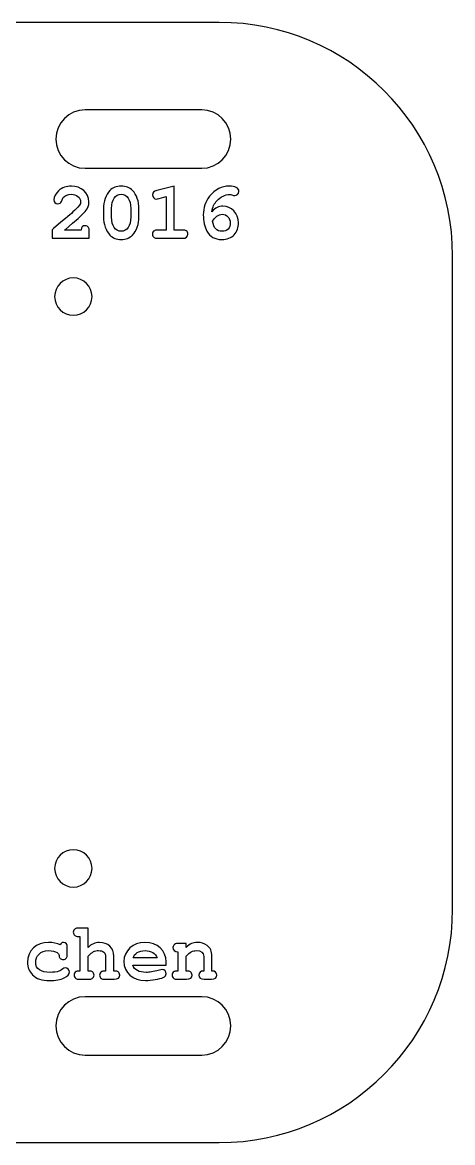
# Model space of a CAD drawing. Extents: x 1 to 208, y 1 to 97.
# Drawn here: x 67.1 to 104, y 1 to 97 of the extents above; entities that cross this region are included whole.
import ezdxf

# ---------------------------------------------------------------- set-up
doc = ezdxf.new("R2010")
doc.units = 0
doc.layers.add('C00-00-00-BLACK', color=7, linetype='CONTINUOUS')
doc.layers.add('CFF-00-00', color=1, linetype='CONTINUOUS')

msp = doc.modelspace()

# ---------------------------------------------------------------- linework, layer by layer
at = {"layer": 'C00-00-00-BLACK'}
for p, q in [((83.9999, 97.0001), (21, 97.0001)), ((82.4999, 89.5001), (72.5001, 89.5001)), ((72.5001, 89.5001), (72.5001, 89.5001)), ((69.9999, 86.9999), (69.9999, 86.9999)), ((69.9999, 86.9999), (69.9999, 86.9999)), ((85, 86.9999), (85, 86.9999)), ((85, 86.9999), (85, 86.9999)), ((72.5001, 84.5002), (82.4999, 84.5002)), ((72.5001, 84.5002), (72.5001, 84.5002)), ((82.4999, 84.5002), (82.4999, 84.5002)), ((104, 21), (104, 77.0001)), ((104, 77.0001), (104, 77.0001)), ((82.4999, 13.5), (72.5001, 13.5)), ((72.5001, 13.5), (72.5001, 13.5)), ((69.9999, 11.0001), (69.9999, 11.0001)), ((69.9999, 11.0001), (69.9999, 11.0001)), ((85, 11.0001), (85, 11.0001)), ((85, 11.0001), (85, 11.0001)), ((72.5001, 8.5001), (82.4999, 8.5001)), ((72.5001, 8.5001), (72.5001, 8.5001)), ((82.4999, 8.5001), (82.4999, 8.5001)), ((21, 1), (83.9999, 1)), ((83.9999, 1), (83.9999, 1))]:
    msp.add_line(p, q, dxfattribs=at)
for points in [[(104, 77.0001), (104, 88.0456), (95.0457, 97.0001), (83.9999, 97.0001)], [(72.5001, 89.5001), (71.1193, 89.5001), (69.9999, 88.3807), (69.9999, 86.9999)], [(85, 86.9999), (85, 88.3807), (83.8807, 89.5001), (82.4999, 89.5001)], [(69.9999, 86.9999), (69.9999, 85.6192), (71.1193, 84.5002), (72.5001, 84.5002)], [(82.4999, 84.5002), (83.8807, 84.5002), (85, 85.6192), (85, 86.9999)], [(71.4999, 75.1), (70.6166, 75.1), (69.9001, 74.3835), (69.9001, 73.4998)], [(73.1001, 73.4998), (73.1001, 74.3835), (72.3837, 75.1), (71.4999, 75.1)], [(69.9001, 73.4998), (69.9001, 72.6165), (70.6166, 71.9), (71.4999, 71.9)], [(71.4999, 71.9), (72.3837, 71.9), (73.1001, 72.6165), (73.1001, 73.4998)], [(71.4999, 26.1), (70.6166, 26.1), (69.9001, 25.3835), (69.9001, 24.4999)], [(73.1001, 24.4999), (73.1001, 25.3835), (72.3837, 26.1), (71.4999, 26.1)], [(69.9001, 24.4999), (69.9001, 23.6164), (70.6166, 22.9), (71.4999, 22.9)], [(71.4999, 22.9), (72.3837, 22.9), (73.1001, 23.6164), (73.1001, 24.4999)], [(83.9999, 1), (95.0457, 1), (104, 9.9543), (104, 21)], [(72.5001, 13.5), (71.1193, 13.5), (69.9999, 12.3807), (69.9999, 11.0001)], [(85, 11.0001), (85, 12.3807), (83.8807, 13.5), (82.4999, 13.5)], [(69.9999, 11.0001), (69.9999, 9.6194), (71.1193, 8.5001), (72.5001, 8.5001)], [(82.4999, 8.5001), (83.8807, 8.5001), (85, 9.6194), (85, 11.0001)]]:
    msp.add_open_spline(points, degree=3, dxfattribs=at)
at = {"layer": 'CFF-00-00'}
for p, q in [((80.1529, 82.9723), (78.6666, 82.5867)), ((80.1529, 79.2011), (80.1529, 82.9723)), ((78.842, 81.9065), (79.4519, 82.0681)), ((79.4519, 82.0681), (79.4519, 79.2011)), ((74.0816, 81.0161), (74.0816, 80.3508)), ((74.7822, 80.301), (74.7822, 81.0652)), ((76.4226, 81.0652), (76.4226, 80.301)), ((77.1232, 80.3508), (77.1232, 81.0161)), ((83.3572, 80.7709), (83.3572, 80.7709)), ((83.4274, 79.9652), (83.4274, 79.9652)), ((69.7904, 79.3341), (69.6782, 79.2364)), ((69.6782, 79.2364), (69.6782, 78.5001)), ((70.751, 79.2011), (70.8205, 79.2639)), ((72.1593, 79.2011), (70.751, 79.2011)), ((72.8603, 78.5001), (72.8603, 79.1171)), ((79.4519, 79.2011), (78.7439, 79.2011)), ((80.8605, 79.2011), (80.1529, 79.2011)), ((69.6782, 78.5001), (72.8603, 78.5001)), ((78.7439, 78.5001), (80.8605, 78.5001)), ((72.7661, 19.3736), (71.9533, 19.3736)), ((72.7661, 17.7266), (72.7661, 19.3736)), ((71.9533, 18.6731), (72.0658, 18.6731)), ((72.0658, 18.6731), (72.0658, 15.7012)), ((70.9845, 17.1518), (70.9845, 17.6915)), ((80.4654, 17.3621), (80.4654, 15.7012)), ((81.1661, 18.0633), (80.5074, 18.0633)), ((81.1661, 17.7266), (81.1661, 18.0633)), ((72.7661, 15.7012), (72.7661, 16.9838)), ((74.2664, 16.8997), (74.2664, 15.7012)), ((74.9674, 15.7012), (74.9674, 16.9904)), ((78.6765, 16.8224), (76.6163, 16.8224)), ((79.4544, 16.2059), (79.4544, 16.4791)), ((81.1661, 15.7012), (81.1661, 16.9765)), ((82.6735, 16.9487), (82.6735, 15.7012)), ((83.3741, 15.7012), (83.3741, 16.9765)), ((72.0658, 15.7012), (72.0235, 15.7012)), ((72.8084, 15.7012), (72.7661, 15.7012)), ((74.2664, 15.7012), (74.2241, 15.7012)), ((75.0094, 15.7012), (74.9674, 15.7012)), ((76.5951, 16.2059), (79.4544, 16.2059)), ((80.4654, 15.7012), (80.4231, 15.7012)), ((81.2084, 15.7012), (81.1661, 15.7012)), ((72.0235, 15), (72.8084, 15)), ((74.2241, 15), (75.0094, 15)), ((80.4231, 15), (81.2084, 15)), ((82.7151, 15), (83.3388, 15))]:
    msp.add_line(p, q, dxfattribs=at)
for points in [[(70.2388, 82.5793), (70.001, 82.3623), (69.8183, 82.0191), (69.8183, 81.794)], [(71.3324, 82.9723), (70.9189, 82.9723), (70.5196, 82.8319), (70.2388, 82.5793)], [(72.8253, 81.6187), (72.8253, 82.3902), (72.1875, 82.9723), (71.3324, 82.9723)], [(74.628, 82.5867), (74.2774, 82.2219), (74.0816, 81.6539), (74.0816, 81.0161)], [(75.6024, 82.9723), (75.2027, 82.9723), (74.8661, 82.8386), (74.628, 82.5867)], [(76.5768, 82.5867), (76.3386, 82.8386), (76.0017, 82.9723), (75.6024, 82.9723)], [(77.1232, 81.0161), (77.1232, 81.6539), (76.9274, 82.2219), (76.5768, 82.5867)], [(78.6666, 82.5867), (78.3862, 82.5165), (78.2955, 82.4325), (78.2955, 82.2286)], [(84.8642, 82.9723), (84.2193, 82.9723), (83.645, 82.6777), (83.1755, 82.103)], [(85.6844, 82.5165), (85.6844, 82.7895), (85.3549, 82.9723), (84.8642, 82.9723)], [(69.8183, 81.794), (69.8183, 81.6123), (69.9798, 81.4582), (70.1689, 81.4582)], [(70.1689, 81.4582), (70.3164, 81.4582), (70.4494, 81.5421), (70.4843, 81.661)], [(70.4843, 81.661), (70.5612, 81.8854), (70.5683, 81.8991), (70.6385, 81.9838)], [(70.6385, 81.9838), (70.7926, 82.1658), (71.0382, 82.271), (71.3186, 82.271)], [(70.8205, 79.2639), (72.65, 80.8133), (72.8253, 81.0161), (72.8253, 81.6187)], [(71.3186, 82.271), (71.774, 82.271), (72.124, 81.9979), (72.124, 81.6398)], [(72.124, 81.6398), (72.124, 81.4229), (72.0542, 81.3245), (71.6195, 80.9043)], [(74.7822, 81.0652), (74.7822, 81.794), (75.105, 82.271), (75.6024, 82.271)], [(75.6024, 82.271), (76.0998, 82.271), (76.4226, 81.794), (76.4226, 81.0652)], [(78.2955, 82.2286), (78.2955, 82.0258), (78.4356, 81.8642), (78.6176, 81.8642)], [(78.6176, 81.8642), (78.6878, 81.8642), (78.709, 81.8716), (78.842, 81.9065)], [(83.1755, 82.103), (82.8174, 81.6539), (82.6357, 81.1212), (82.6357, 80.4975)], [(83.3572, 80.7709), (83.4348, 81.1915), (83.5604, 81.4507), (83.8129, 81.7241)], [(83.8129, 81.7241), (84.1213, 82.0681), (84.5069, 82.2498), (84.9066, 82.2498)], [(84.9066, 82.2498), (84.9764, 82.2498), (84.9976, 82.2431), (85.0819, 82.2149)], [(85.0819, 82.2149), (85.1934, 82.1732), (85.2636, 82.1584), (85.3271, 82.1584)], [(85.3271, 82.1584), (85.5229, 82.1584), (85.6844, 82.32), (85.6844, 82.5165)], [(71.6195, 80.9043), (71.1644, 80.47), (71.1292, 80.4414), (69.7904, 79.3341)], [(84.3178, 81.2617), (83.9601, 81.2617), (83.6941, 81.1287), (83.3572, 80.7709)], [(85.6492, 79.8248), (85.6492, 80.6238), (85.0533, 81.2617), (84.3178, 81.2617)], [(74.0816, 80.3508), (74.0816, 79.7126), (74.2774, 79.145), (74.628, 78.7806)], [(75.6024, 79.096), (75.105, 79.096), (74.7822, 79.5722), (74.7822, 80.301)], [(76.4226, 80.301), (76.4226, 79.5722), (76.0998, 79.096), (75.6024, 79.096)], [(76.5768, 78.7806), (76.9274, 79.145), (77.1232, 79.7126), (77.1232, 80.3508)], [(82.6357, 80.4975), (82.6357, 79.9931), (82.7546, 79.4466), (82.9441, 79.1101)], [(83.4274, 79.9652), (83.6164, 80.3159), (83.9671, 80.5603), (84.2687, 80.5603)], [(84.2405, 79.096), (83.7847, 79.096), (83.5325, 79.3619), (83.4274, 79.9652)], [(84.9489, 79.8315), (84.9489, 79.3764), (84.6822, 79.096), (84.2405, 79.096)], [(84.2687, 80.5603), (84.6473, 80.5603), (84.9489, 80.2382), (84.9489, 79.8315)], [(85.2847, 78.8084), (85.5229, 79.0748), (85.6492, 79.4254), (85.6492, 79.8248)], [(72.5096, 79.5796), (72.2926, 79.5796), (72.1805, 79.4533), (72.1593, 79.2011)], [(72.8112, 79.4117), (72.7484, 79.5168), (72.6288, 79.5796), (72.5096, 79.5796)], [(72.8603, 79.1171), (72.8603, 79.285), (72.8465, 79.3482), (72.8112, 79.4117)], [(74.628, 78.7806), (74.8661, 78.528), (75.2027, 78.395), (75.6024, 78.395)], [(75.6024, 78.395), (76.0017, 78.395), (76.3386, 78.528), (76.5768, 78.7806)], [(78.4497, 79.1517), (78.3445, 79.0889), (78.2817, 78.9697), (78.2817, 78.8508)], [(78.2817, 78.8508), (78.2817, 78.7453), (78.3371, 78.6331), (78.4285, 78.5703)], [(78.7439, 79.2011), (78.5615, 79.2011), (78.5125, 79.194), (78.4497, 79.1517)], [(81.1763, 79.1376), (81.1061, 79.1866), (81.05, 79.2011), (80.8605, 79.2011)], [(80.8605, 78.5001), (81.1689, 78.5001), (81.323, 78.619), (81.323, 78.8508)], [(81.323, 78.8508), (81.323, 78.9623), (81.274, 79.0677), (81.1763, 79.1376)], [(82.9441, 79.1101), (83.2104, 78.6331), (83.6306, 78.395), (84.2193, 78.395)], [(84.2193, 78.395), (84.6889, 78.395), (85.0328, 78.528), (85.2847, 78.8084)], [(78.4285, 78.5703), (78.4846, 78.5213), (78.5827, 78.5001), (78.7439, 78.5001)], [(71.659, 19.3247), (71.5539, 19.2618), (71.4908, 19.1428), (71.4908, 19.023)], [(71.9533, 19.3736), (71.7853, 19.3736), (71.7218, 19.3597), (71.659, 19.3247)], [(71.4908, 19.023), (71.4908, 18.9113), (71.5472, 18.8061), (71.6312, 18.7433)], [(71.6312, 18.7433), (71.7014, 18.687), (71.7712, 18.6731), (71.9533, 18.6731)], [(69.3727, 18.1539), (68.3144, 18.1539), (67.5781, 17.4534), (67.5781, 16.444)], [(68.5595, 17.1518), (68.7553, 17.3548), (69.0153, 17.4534), (69.3727, 17.4534)], [(70.382, 17.9442), (70.1089, 18.0844), (69.772, 18.1539), (69.3727, 18.1539)], [(69.3727, 17.4534), (69.6807, 17.4534), (69.9336, 17.3899), (70.1153, 17.2781)], [(70.6487, 18.1539), (70.5009, 18.1539), (70.4236, 18.091), (70.382, 17.9442)], [(70.9845, 17.6915), (70.9845, 18.0143), (70.8794, 18.1539), (70.6487, 18.1539)], [(73.7267, 18.1539), (73.3623, 18.1539), (73.0465, 18.0143), (72.7661, 17.7266)], [(72.7661, 16.9838), (73.1658, 17.376), (73.3132, 17.4534), (73.6498, 17.4534)], [(73.6498, 17.4534), (73.8667, 17.4534), (73.9997, 17.4183), (74.119, 17.3198)], [(74.9674, 16.9904), (74.9674, 17.6915), (74.4696, 18.1539), (73.7267, 18.1539)], [(74.119, 17.3198), (74.2386, 17.2219), (74.2664, 17.1379), (74.2664, 16.8997)], [(77.6393, 18.1539), (76.6163, 18.1539), (75.831, 17.4395), (75.831, 16.5141)], [(76.6163, 16.8224), (76.7281, 17.2007), (77.1349, 17.4534), (77.646, 17.4534)], [(79.4544, 16.4791), (79.4544, 17.4461), (78.6839, 18.1539), (77.6393, 18.1539)], [(77.646, 17.4534), (78.1579, 17.4534), (78.5643, 17.208), (78.6765, 16.8224)], [(80.2552, 18.0348), (80.1289, 17.9931), (80.0375, 17.8529), (80.0375, 17.7127)], [(80.0375, 17.7127), (80.0375, 17.4885), (80.1917, 17.3694), (80.4654, 17.3621)], [(80.5074, 18.0633), (80.3603, 18.0633), (80.318, 18.056), (80.2552, 18.0348)], [(82.1267, 18.1539), (81.7344, 18.1539), (81.51, 18.0494), (81.1661, 17.7266)], [(81.1661, 16.9765), (81.4955, 17.3343), (81.7196, 17.4534), (82.0424, 17.4534)], [(82.0424, 17.4534), (82.477, 17.4534), (82.6735, 17.2993), (82.6735, 16.9487)], [(82.9606, 17.8946), (82.7292, 18.0633), (82.4421, 18.1539), (82.1267, 18.1539)], [(83.3741, 16.9765), (83.3741, 17.3899), (83.2411, 17.6849), (82.9606, 17.8946)], [(67.5781, 16.444), (67.5781, 16.0167), (67.7256, 15.6516), (68.006, 15.3718)], [(68.2791, 16.4513), (68.2791, 16.7172), (68.3772, 16.9699), (68.5595, 17.1518)], [(69.5127, 15.5888), (68.6925, 15.5888), (68.2791, 15.8765), (68.2791, 16.4513)], [(70.1153, 17.2781), (70.2067, 17.2153), (70.249, 17.1518), (70.2769, 17.0254)], [(70.2769, 17.0254), (70.3118, 16.8713), (70.3259, 16.8297), (70.382, 16.7873)], [(70.382, 16.7873), (70.4381, 16.7245), (70.5432, 16.6894), (70.6339, 16.6894)], [(70.6339, 16.6894), (70.7464, 16.6894), (70.8515, 16.7457), (70.9217, 16.8297)], [(70.9217, 16.8297), (70.9708, 16.8997), (70.9845, 16.9699), (70.9845, 17.1518)], [(75.831, 16.5141), (75.831, 15.5537), (76.5951, 14.8876), (77.6813, 14.8876)], [(68.006, 15.3718), (68.3493, 15.0351), (68.7839, 14.8876), (69.4637, 14.8876)], [(70.249, 15.68), (70.0737, 15.6238), (69.7999, 15.5888), (69.5127, 15.5888)], [(70.5989, 15.897), (70.4236, 15.7502), (70.382, 15.729), (70.249, 15.68)], [(70.8092, 15.9816), (70.7252, 15.9816), (70.6624, 15.9532), (70.5989, 15.897)], [(70.7115, 15.1125), (70.9983, 15.2593), (71.1599, 15.4419), (71.1599, 15.6238)], [(71.1599, 15.6238), (71.1599, 15.8202), (70.9983, 15.9816), (70.8092, 15.9816)], [(71.7289, 15.6516), (71.6238, 15.5821), (71.561, 15.4697), (71.561, 15.3506)], [(72.0235, 15.7012), (71.8481, 15.7012), (71.792, 15.6867), (71.7289, 15.6516)], [(73.1308, 15.6377), (73.0606, 15.6867), (73.0049, 15.7012), (72.8084, 15.7012)], [(73.2783, 15.3506), (73.2783, 15.4624), (73.2293, 15.5676), (73.1308, 15.6377)], [(73.9232, 15.6516), (73.818, 15.5821), (73.7545, 15.4697), (73.7545, 15.3506)], [(74.2241, 15.7012), (74.0495, 15.7012), (73.986, 15.6867), (73.9232, 15.6516)], [(75.3322, 15.6377), (75.262, 15.6867), (75.1985, 15.7012), (75.0094, 15.7012)], [(75.4722, 15.3506), (75.4722, 15.4624), (75.4161, 15.5676), (75.3322, 15.6377)], [(77.7448, 15.5888), (77.1275, 15.5888), (76.7556, 15.7852), (76.5951, 16.2059)], [(78.8871, 15.7852), (78.2493, 15.6172), (78.0669, 15.5888), (77.7448, 15.5888)], [(79.1185, 15.8202), (79.055, 15.8202), (78.9711, 15.8064), (78.8871, 15.7852)], [(79.4544, 15.4697), (79.4544, 15.6728), (79.3143, 15.8202), (79.1185, 15.8202)], [(79.2092, 15.1542), (79.3778, 15.2243), (79.4544, 15.3295), (79.4544, 15.4697)], [(80.1289, 15.6516), (80.0238, 15.5888), (79.961, 15.4697), (79.961, 15.3506)], [(80.4231, 15.7012), (80.2481, 15.7012), (80.1917, 15.6867), (80.1289, 15.6516)], [(81.5305, 15.6377), (81.4603, 15.6867), (81.3975, 15.7012), (81.2084, 15.7012)], [(81.6709, 15.3506), (81.6709, 15.4624), (81.6218, 15.5676), (81.5305, 15.6377)], [(82.6735, 15.7012), (82.3997, 15.7012), (82.2456, 15.5749), (82.2456, 15.3506)], [(83.802, 15.3506), (83.802, 15.5749), (83.6478, 15.7012), (83.3741, 15.7012)], [(69.4637, 14.8876), (69.9823, 14.8876), (70.4236, 14.965), (70.7115, 15.1125)], [(71.561, 15.3506), (71.561, 15.2382), (71.6167, 15.133), (71.7014, 15.0702)], [(71.7014, 15.0702), (71.7712, 15.0212), (71.8555, 15), (72.0235, 15)], [(72.8084, 15), (72.9555, 15), (73.0539, 15.0139), (73.11, 15.049)], [(73.11, 15.049), (73.2155, 15.1191), (73.2783, 15.2316), (73.2783, 15.3506)], [(73.7545, 15.3506), (73.7545, 15.2382), (73.8106, 15.133), (73.902, 15.0629)], [(73.902, 15.0629), (73.9648, 15.0212), (74.0562, 15), (74.2241, 15)], [(75.0094, 15), (75.3181, 15), (75.4722, 15.1125), (75.4722, 15.3506)], [(77.6813, 14.8876), (78.1858, 14.8876), (78.8935, 15.0139), (79.2092, 15.1542)], [(79.961, 15.3506), (79.961, 15.2382), (80.0163, 15.133), (80.101, 15.0702)], [(80.101, 15.0702), (80.1712, 15.0212), (80.2552, 15), (80.4231, 15)], [(81.2084, 15), (81.5167, 15), (81.6709, 15.1191), (81.6709, 15.3506)], [(82.2456, 15.3506), (82.2456, 15.1191), (82.3997, 15), (82.7151, 15)], [(83.3388, 15), (83.6478, 15), (83.802, 15.1191), (83.802, 15.3506)]]:
    msp.add_open_spline(points, degree=3, dxfattribs=at)

doc.saveas('drawing.dxf')
